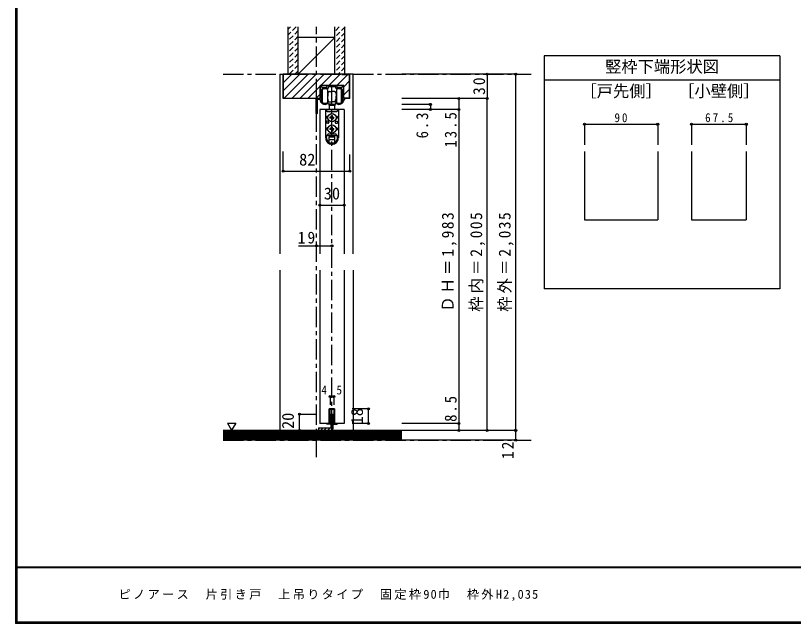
# Model space of a CAD drawing. Units: millimetres at full size, sheet at 1:5; details may follow other scales. Extents: x -973 to 977, y -718 to 696.
# Drawn here: x -973 to -17, y -701 to 46 of the extents above; entities that cross this region are included whole.
import ezdxf
from ezdxf.enums import TextEntityAlignment as Align

# ---------------------------------------------------------------- set-up
doc = ezdxf.new("R2010")
doc.units = ezdxf.units.MM
doc.header["$LTSCALE"] = 5
doc.header["$PDMODE"] = 32
doc.header["$PDSIZE"] = 2.5
doc.linetypes.add('CHAIN1', pattern=[8, 5, -1, 1, -1])
doc.linetypes.add('DASHED1', pattern=[1.8, 1.2, -0.6])
for name, color, linetype in [('0-0_補助線', 7, 'Continuous'), ('0-1_通り芯', 4, 'CHAIN1'), ('0-2_柱', 3, 'Continuous'), ('0-3_仕上げ', 2, 'Continuous'), ('0-4_枠', 3, 'Continuous'), ('0-6_扉', 6, 'Continuous'), ('0-7_金物', 7, 'Continuous'), ('0-A_文字', 3, 'Continuous'), ('0-B_寸法', 7, 'Continuous'), ('0-C_ハッチ', 4, 'DASHED1'), ('F-1_枠', 6, 'Continuous'), ('F-A_文字', 7, 'Continuous')]:
    doc.layers.add(name, color=color, linetype=linetype)
doc.styles.add('ＭＳ ゴシック', font='')
doc.styles.get('ＭＳ ゴシック').set_extended_font_data('MS Gothic')

msp = doc.modelspace()

# ---------------------------------------------------------------- linework, layer by layer
at = {"layer": '0-0_補助線', "color": 3}
for p, q in [((-323.145, -3), (-323.145, -289.507)), ((-33.145, -3), (-323.145, -3)), ((-33.145, -33), (-323.145, -33)), ((-183.478, -120.51), (-183.478, -204.525)), ((-74.513, -120.51), (-74.513, -204.525))]:
    msp.add_line(p, q, dxfattribs=at)
at = {"layer": '0-0_補助線', "color": 4}
for p, q in [((-273.478, -87.208), (-273.478, -112.469)), ((-273.478, -87.208), (-183.478, -87.208)), ((-183.478, -87.208), (-183.478, -112.469)), ((-142.013, -87.208), (-142.013, -112.469)), ((-142.013, -87.208), (-74.513, -87.208)), ((-74.513, -87.208), (-74.513, -112.469))]:
    msp.add_line(p, q, dxfattribs=at)
at = {"layer": '0-0_補助線', "color": 3}
for points in [[(-33.145, -3), (-33.145, -289.507), (-323.145, -289.507)], [(-273.478, -120.51), (-273.478, -204.525), (-183.478, -204.525)], [(-142.013, -120.51), (-142.013, -204.525), (-74.513, -204.525)]]:
    msp.add_lwpolyline(points, dxfattribs=at)
at = {"layer": '0-0_補助線'}
for p in [(-273.478, -87.208), (-183.478, -87.208), (-142.013, -87.208), (-74.513, -87.208)]:
    msp.add_point(p, dxfattribs=at)
at = {"layer": '0-1_通り芯'}
for p, q in [((-603.145, -496.489), (-603.145, 32.5)), ((-718.145, -25.5), (-339.145, -25.5)), ((-584.145, -463.5), (-584.145, -39.5)), ((-718.145, -475.5), (-339.145, -475.5))]:
    msp.add_line(p, q, dxfattribs=at)
at = {"layer": '0-2_柱', "color": 7}
msp.add_line((-580.645, 19.5), (-625.645, -25.5), dxfattribs=at)
at = {"layer": '0-2_柱'}
for p, q in [((-580.645, 19.5), (-625.645, 19.5)), ((-580.645, -25.5), (-625.645, -25.5))]:
    msp.add_line(p, q, dxfattribs=at)
at = {"layer": '0-3_仕上げ'}
for p, q in [((-638.145, -25.5), (-638.145, 32.5)), ((-625.645, -25.5), (-625.645, 32.5)), ((-580.645, -25.5), (-580.645, 32.5)), ((-568.145, -25.5), (-568.145, 32.5)), ((-498.145, -463.5), (-718.145, -463.5)), ((-498.145, -475.5), (-718.145, -475.5))]:
    msp.add_line(p, q, dxfattribs=at)
at = {"layer": '0-3_仕上げ', "color": 7}
for p, q in [((-498.145, -465), (-718.145, -465)), ((-498.145, -466.5), (-718.145, -466.5)), ((-498.145, -468), (-718.145, -468)), ((-498.145, -469.5), (-718.145, -469.5)), ((-498.145, -471), (-718.145, -471)), ((-498.145, -472.5), (-718.145, -472.5)), ((-498.145, -474), (-718.145, -474))]:
    msp.add_line(p, q, dxfattribs=at)
at = {"layer": '0-4_枠', "color": 4}
for p, q in [((-648.145, -25.5), (-648.145, -246.5)), ((-648.145, -25.5), (-644.145, -25.5)), ((-648.145, -266.5), (-648.145, -463.5)), ((-558.145, -266.5), (-558.145, -463.5))]:
    msp.add_line(p, q, dxfattribs=at)
at = {"layer": '0-4_枠'}
for p, q in [((-562.145, -25.5), (-644.145, -25.5)), ((-644.145, -55.5), (-644.145, -25.5)), ((-634.145, -26), (-643.645, -26)), ((-643.645, -55), (-643.645, -26)), ((-634.145, -26), (-634.145, -25.5)), ((-572.145, -26), (-572.145, -25.5)), ((-572.145, -26), (-562.645, -26)), ((-562.645, -55), (-562.645, -26)), ((-562.145, -55.5), (-562.145, -25.5)), ((-598.545, -55.5), (-598.545, -39.5)), ((-598.545, -55.5), (-644.145, -55.5)), ((-643.645, -55), (-598.545, -55)), ((-562.645, -55), (-569.745, -55)), ((-562.145, -55.5), (-569.745, -55.5))]:
    msp.add_line(p, q, dxfattribs=at)
at = {"layer": '0-4_枠', "color": 4}
msp.add_lwpolyline([(-558.145, -246.5), (-558.145, -25.5), (-562.145, -25.5)], dxfattribs=at)
at = {"layer": '0-4_枠'}
msp.add_lwpolyline([(-569.745, -55.5), (-569.745, -39.5), (-598.545, -39.5)], dxfattribs=at)
at = {"layer": '0-6_扉'}
for p, q in [((-569.145, -69), (-599.145, -69)), ((-599.145, -69), (-599.145, -246.5)), ((-569.145, -69), (-569.145, -246.5)), ((-599.145, -266.5), (-599.145, -455)), ((-569.145, -266.5), (-569.145, -455)), ((-580.895, -437), (-580.895, -455)), ((-587.395, -455), (-599.145, -455)), ((-569.145, -455), (-580.895, -455))]:
    msp.add_line(p, q, dxfattribs=at)
msp.add_lwpolyline([(-580.895, -437), (-587.395, -437), (-587.395, -455)], dxfattribs=at)
at = {"layer": '0-7_金物'}
for p, q in [((-598.145, -55.5), (-598.145, -40)), ((-597.645, -39.5), (-597.445, -39.5)), ((-596.945, -40), (-596.945, -41)), ((-596.945, -45), (-596.945, -59.123)), ((-596.445, -41.5), (-590.795, -41.5)), ((-595.745, -60.5), (-595.745, -44.5)), ((-589.095, -43), (-594.945, -43)), ((-590.295, -41), (-590.295, -40)), ((-589.795, -39.5), (-578.495, -39.5)), ((-589.745, -44.5), (-589.745, -52.5)), ((-588.795, -41.3), (-588.795, -42.7)), ((-587.645, -47), (-584.145, -47)), ((-580.645, -47), (-584.145, -47)), ((-579.495, -42.7), (-579.495, -41.3)), ((-573.345, -43), (-579.195, -43)), ((-578.545, -44.5), (-578.545, -52.5)), ((-577.995, -40), (-577.995, -41)), ((-577.495, -41.5), (-571.845, -41.5)), ((-572.545, -60.5), (-572.545, -44.5)), ((-571.345, -41), (-571.345, -40)), ((-571.345, -59.123), (-571.345, -45)), ((-570.845, -39.5), (-570.645, -39.5)), ((-603.745, -73.9), (-603.745, -55.7)), ((-603.545, -55.5), (-598.145, -55.5)), ((-602.545, -56.9), (-602.545, -73.9)), ((-598.145, -56.7), (-602.345, -56.7)), ((-598.145, -58.966), (-598.145, -56.7)), ((-589.745, -48.5), (-589.445, -48.5)), ((-589.745, -50), (-589.245, -50)), ((-589.745, -52.5), (-589.745, -60.5)), ((-589.745, -55), (-589.245, -55)), ((-589.745, -56.5), (-589.445, -56.5)), ((-589.245, -48.7), (-589.445, -48.5)), ((-589.445, -50), (-589.245, -49.8)), ((-589.245, -55.2), (-589.445, -55)), ((-589.245, -56.3), (-589.445, -56.5)), ((-589.245, -48.5), (-589.245, -52.5)), ((-589.145, -48.5), (-589.245, -48.5)), ((-589.245, -56.5), (-589.245, -52.5)), ((-589.145, -56.5), (-589.245, -56.5)), ((-588.645, -58.5), (-588.645, -57)), ((-579.645, -58.5), (-579.645, -57)), ((-579.145, -48.5), (-579.045, -48.5)), ((-579.145, -56.5), (-579.045, -56.5)), ((-579.045, -48.5), (-579.045, -52.5)), ((-579.045, -48.7), (-578.845, -48.5)), ((-578.845, -50), (-579.045, -49.8)), ((-578.545, -50), (-579.045, -50)), ((-579.045, -56.5), (-579.045, -52.5)), ((-579.045, -55.2), (-578.845, -55)), ((-578.545, -55), (-579.045, -55)), ((-579.045, -56.3), (-578.845, -56.5)), ((-578.545, -48.5), (-578.845, -48.5)), ((-578.545, -56.5), (-578.845, -56.5)), ((-578.545, -52.5), (-578.545, -60.5)), ((-589.645, -61), (-589.645, -61.257)), ((-588.145, -62.8), (-588.145, -63.8)), ((-580.145, -62.8), (-588.145, -62.8)), ((-588.145, -63.8), (-580.145, -63.8)), ((-587.645, -59.5), (-584.145, -59.5)), ((-584.145, -62.5), (-587.645, -62.5)), ((-587.145, -62.5), (-587.145, -62.8)), ((-587.145, -69), (-587.145, -63.8)), ((-580.645, -59.5), (-584.145, -59.5)), ((-584.145, -62.5), (-580.645, -62.5)), ((-581.145, -62.5), (-581.145, -62.8)), ((-581.145, -63.8), (-581.145, -69)), ((-580.145, -62.8), (-580.145, -63.8)), ((-578.645, -61.257), (-578.645, -61)), ((-592.044, -69), (-592.044, -103.9)), ((-592.001, -69), (-576.201, -69)), ((-591.044, -69), (-591.044, -70.5)), ((-590.044, -71.5), (-578.244, -71.5)), ((-577.244, -69), (-577.244, -70.5)), ((-576.244, -69), (-576.244, -103.9)), ((-589.801, -77), (-591.644, -79)), ((-590.544, -79), (-591.644, -79)), ((-591.044, -83.5), (-591.044, -86)), ((-589.044, -83.5), (-591.044, -83.5)), ((-589.044, -86), (-591.044, -86)), ((-588.044, -84.5), (-588.044, -85)), ((-584.664, -78.48), (-586.594, -78.514)), ((-586.594, -78.514), (-586.594, -79.486)), ((-584.664, -79.52), (-586.594, -79.486)), ((-584.664, -78.48), (-584.63, -76.55)), ((-584.664, -79.52), (-584.63, -81.45)), ((-583.658, -76.55), (-584.63, -76.55)), ((-584.63, -81.45), (-583.658, -81.45)), ((-583.624, -78.48), (-583.658, -76.55)), ((-583.624, -79.52), (-583.658, -81.45)), ((-583.624, -78.48), (-581.694, -78.514)), ((-583.624, -79.52), (-581.694, -79.486)), ((-581.694, -79.486), (-581.694, -78.514)), ((-580.244, -84.5), (-580.244, -85)), ((-579.244, -83.5), (-577.244, -83.5)), ((-579.244, -86), (-577.244, -86)), ((-578.487, -77), (-576.644, -79)), ((-577.744, -79), (-576.644, -79)), ((-577.244, -83.5), (-577.244, -86)), ((-589.801, -91), (-591.644, -93)), ((-590.544, -93), (-591.644, -93)), ((-584.664, -92.48), (-586.594, -92.514)), ((-586.594, -92.514), (-586.594, -93.486)), ((-584.664, -93.52), (-586.594, -93.486)), ((-584.664, -92.48), (-584.63, -90.55)), ((-584.664, -93.52), (-584.63, -95.45)), ((-583.658, -90.55), (-584.63, -90.55)), ((-584.63, -95.45), (-583.658, -95.45)), ((-583.624, -92.48), (-583.658, -90.55)), ((-583.624, -93.52), (-583.658, -95.45)), ((-583.624, -92.48), (-581.694, -92.514)), ((-583.624, -93.52), (-581.694, -93.486)), ((-581.694, -93.486), (-581.694, -92.514)), ((-578.487, -91), (-576.644, -93)), ((-577.744, -93), (-576.644, -93)), ((-591.044, -103.9), (-591.044, -101.5)), ((-590.544, -101), (-577.744, -101)), ((-588.544, -99), (-579.744, -99)), ((-587.644, -102.5), (-580.644, -102.5)), ((-587.644, -109.846), (-587.644, -102.5)), ((-580.644, -109.846), (-580.644, -102.5)), ((-577.244, -103.9), (-577.244, -101.5)), ((-587.644, -106), (-580.644, -106)), ((-587.172, -110.1), (-581.116, -110.1)), ((-587.395, -437), (-580.895, -437)), ((-581.895, -438), (-586.395, -438)), ((-586.395, -456), (-586.395, -438)), ((-581.895, -438), (-581.895, -456)), ((-580.895, -437), (-580.895, -455)), ((-586.395, -456), (-590.395, -456)), ((-581.895, -456), (-577.895, -456))]:
    msp.add_line(p, q, dxfattribs=at)
at = {"layer": '0-7_金物', "color": 3}
for p, q in [((-585.645, -443.5), (-585.645, -460.5)), ((-585.645, -443.5), (-582.645, -443.5)), ((-582.645, -460.5), (-582.645, -443.5)), ((-600.645, -460.5), (-585.645, -460.5)), ((-600.645, -460.5), (-600.645, -463.5)), ((-585.645, -463.5), (-600.645, -463.5))]:
    msp.add_line(p, q, dxfattribs=at)
at = {"layer": '0-7_金物'}
for points in [[(-579.795, -41), (-583.845, -41), (-584.145, -40.7), (-584.445, -41), (-588.495, -41)], [(-570.145, -40), (-570.145, -55.5), (-568.745, -55.5)], [(-568.745, -56.7), (-570.145, -56.7), (-570.145, -58.966)], [(-590.395, -456), (-590.395, -455), (-587.395, -455), (-587.395, -437)], [(-580.895, -455), (-577.895, -455), (-577.895, -456)]]:
    msp.add_lwpolyline(points, dxfattribs=at)
for centre in [(-584.144, -79), (-584.144, -93)]:
    msp.add_circle(centre, 5, dxfattribs=at)
for centre, radius, start, end in [((-597.645, -40), 0.5, 90, 180), ((-597.445, -40), 0.5, 360, 90), ((-596.445, -41), 0.5, 180, 270), ((-594.945, -45), 2, 90, 180), ((-592.745, -48.5), 5, 53.1301, 126.8699), ((-590.795, -41), 0.5, 270, 0), ((-589.795, -40), 0.5, 90, 180), ((-589.095, -42.7), 0.3, 270, 360), ((-588.495, -41.3), 0.3, 90, 180), ((-587.645, -48), 1, 90, 180), ((-580.645, -48), 1, 0, 90), ((-579.795, -41.3), 0.3, 0, 90), ((-579.195, -42.7), 0.3, 180, 270), ((-575.545, -48.5), 5, 53.1301, 126.8699), ((-578.495, -40), 0.5, 0, 90), ((-577.495, -41), 0.5, 180, 270), ((-573.345, -45), 2, 0, 90), ((-571.845, -41), 0.5, 270, 360), ((-570.845, -40), 0.5, 90, 180), ((-570.645, -40), 0.5, 0, 90), ((-603.545, -55.7), 0.2, 90, 180), ((-602.345, -56.9), 0.2, 90, 180), ((-589.145, -48), 0.5, 270, 0), ((-589.145, -57), 0.5, 0, 90), ((-579.145, -48), 0.5, 180, 270), ((-579.145, -57), 0.5, 90, 180), ((-568.745, -56.1), 0.6, 270, 90), ((-596.145, -58.966), 2, 180, 215.95057), ((-592.745, -56.5), 6.2, 215.95057, 293.81884), ((-596.645, -59.123), 0.3, 180, 213.92311), ((-592.745, -56.5), 5, 213.92311, 301.89079), ((-592.745, -56.5), 5, 233.1301, 306.8699), ((-590.645, -61.257), 1, 293.81884, 0), ((-589.945, -61), 0.3, 360, 121.89079), ((-590.645, -61.5), 2, 0, 63.25632), ((-587.645, -58.5), 1, 180, 270), ((-587.645, -61.5), 1, 180, 270), ((-580.645, -58.5), 1, 270, 0), ((-580.645, -61.5), 1, 270, 0), ((-577.645, -61.5), 2, 116.74368, 180), ((-578.345, -61), 0.3, 58.10921, 180), ((-577.645, -61.257), 1, 180, 246.18116), ((-575.545, -56.5), 5, 233.1301, 306.8699), ((-575.545, -56.5), 5, 238.10921, 326.07689), ((-575.545, -56.5), 6.2, 246.18116, 324.04943), ((-571.645, -59.123), 0.3, 326.07689, 360), ((-572.145, -58.966), 2, 324.04943, 360), ((-603.145, -73.9), 0.6, 180, 0), ((-590.044, -70.5), 1, 180, 270), ((-578.244, -70.5), 1, 270, 0), ((-584.144, -79), 6.4, 167.82427, 198.20996), ((-589.044, -84.5), 1, 0, 90), ((-589.044, -85), 1, 270, 0), ((-579.244, -84.5), 1, 90, 180), ((-579.244, -85), 1, 180, 270), ((-584.144, -79), 6.4, 341.79004, 12.17573), ((-584.144, -93), 6.4, 167.82427, 198.20996), ((-584.144, -93), 6.4, 341.79004, 12.17573), ((-584.144, -104.1), 7.9, 180, 0), ((-590.544, -101.5), 0.5, 90, 180), ((-584.144, -103.9), 6.9, 180, 0), ((-590.544, -100), 1, 270, 0), ((-588.544, -100), 1, 90, 180), ((-579.744, -100), 1, 0, 90), ((-577.744, -100), 1, 180, 270), ((-577.744, -101.5), 0.5, 0, 90)]:
    msp.add_arc(centre, radius, start, end, dxfattribs=at)
at = {"layer": '0-7_金物', "color": 3}
msp.add_arc((-585.645, -460.5), 3, 270, 0, dxfattribs=at)
at = {"layer": '0-A_文字', "color": 7}
for p, q in [((-712.58, -454.686), (-702.58, -454.686)), ((-712.58, -454.686), (-707.58, -463.347)), ((-702.58, -454.686), (-707.58, -463.347))]:
    msp.add_line(p, q, dxfattribs=at)
at = {"layer": '0-B_寸法', "color": 4}
for p, q in [((-358.145, -25.5), (-498.145, -25.5)), ((-393.145, -25.5), (-393.145, -55.5)), ((-358.145, -463.5), (-358.145, -25.5)), ((-393.145, -55.5), (-498.145, -55.5)), ((-428.145, -55.5), (-428.145, -69)), ((-393.145, -460.5), (-393.145, -55.5)), ((-463.145, -62.7), (-498.145, -62.7)), ((-463.145, -62.7), (-463.145, -69)), ((-428.145, -69), (-498.145, -69)), ((-644.145, -144.804), (-644.145, -120.746)), ((-562.145, -144.804), (-562.145, -124.246)), ((-644.145, -144.804), (-562.145, -144.804)), ((-599.145, -186.5), (-569.145, -186.5)), ((-625.145, -236.5), (-584.145, -236.5)), ((-586.395, -422), (-581.895, -422)), ((-586.395, -422), (-586.395, -432)), ((-581.895, -422), (-581.895, -432)), ((-539.145, -437), (-559.145, -437)), ((-539.145, -455), (-539.145, -437)), ((-624.145, -463.5), (-624.145, -443.5)), ((-624.145, -443.5), (-604.145, -443.5)), ((-539.145, -455), (-559.145, -455)), ((-428.145, -455), (-428.145, -463.5)), ((-624.145, -463.5), (-604.145, -463.5)), ((-358.145, -463.5), (-498.145, -463.5)), ((-393.145, -463.5), (-393.145, -460.5)), ((-358.145, -475.5), (-358.145, -463.5)), ((-358.145, -475.5), (-498.145, -475.5))]:
    msp.add_line(p, q, dxfattribs=at)
msp.add_lwpolyline([(-428.145, -69), (-428.145, -455), (-498.145, -455)], dxfattribs=at)
at = {"layer": '0-B_寸法'}
for p in [(-393.145, -25.5), (-358.145, -25.5), (-428.145, -55.5), (-393.145, -55.5), (-463.145, -62.7), (-463.145, -69), (-428.145, -69), (-644.145, -144.804), (-562.145, -144.804), (-599.145, -186.5), (-569.145, -186.5), (-603.145, -236.5), (-584.145, -236.5), (-586.395, -422), (-581.895, -422), (-539.145, -437), (-624.145, -443.5), (-539.145, -455), (-428.145, -455), (-624.145, -463.5), (-428.145, -463.5), (-393.145, -463.5), (-358.145, -463.5), (-358.145, -475.5)]:
    msp.add_point(p, dxfattribs=at)
at = {"layer": '0-C_ハッチ'}
for p, q in [((-628.248, 32.5), (-638.145, 22.603)), ((-635.319, 32.5), (-638.145, 29.674)), ((-568.04, 32.5), (-580.645, 19.895)), ((-575.111, 32.5), (-580.645, 26.966)), ((-625.645, 28.032), (-638.145, 15.532)), ((-625.645, 20.961), (-638.145, 8.461)), ((-568.145, 25.324), (-580.645, 12.824)), ((-625.645, 13.89), (-638.145, 1.39)), ((-568.145, 18.253), (-580.645, 5.753)), ((-568.145, 11.182), (-580.645, -1.318)), ((-625.645, 6.819), (-638.145, -5.681)), ((-568.145, 4.111), (-580.645, -8.389)), ((-625.645, -0.252), (-638.145, -12.752)), ((-625.645, -7.323), (-638.145, -19.823)), ((-568.145, -2.96), (-580.645, -15.46)), ((-625.645, -14.394), (-636.751, -25.5)), ((-568.145, -10.031), (-580.645, -22.531)), ((-568.145, -17.102), (-576.543, -25.5)), ((-625.645, -21.465), (-629.68, -25.5)), ((-568.145, -24.173), (-569.472, -25.5))]:
    msp.add_line(p, q, dxfattribs=at)
at = {"layer": '0-C_ハッチ', "linetype": 'Continuous'}
for p, q in [((-643.645, -35.771), (-633.374, -25.5)), ((-643.645, -45.671), (-623.474, -25.5)), ((-643.075, -55), (-613.575, -25.5)), ((-633.175, -55), (-603.675, -25.5)), ((-623.276, -55), (-593.776, -25.5)), ((-597.876, -39.5), (-583.876, -25.5)), ((-587.977, -39.5), (-573.977, -25.5)), ((-578.077, -39.5), (-564.577, -26)), ((-569.745, -41.067), (-562.645, -33.967)), ((-613.376, -55), (-598.545, -40.169)), ((-569.745, -50.967), (-562.645, -43.867)), ((-603.477, -55), (-598.545, -50.068)), ((-562.645, -53.766), (-563.879, -55)), ((-585.645, -446.982), (-582.645, -443.982)), ((-585.645, -451.225), (-582.645, -448.225)), ((-585.645, -455.468), (-582.645, -452.468)), ((-585.645, -459.71), (-582.645, -456.71)), ((-600.645, -461.982), (-599.163, -460.5)), ((-597.92, -463.5), (-594.92, -460.5)), ((-593.677, -463.5), (-590.677, -460.5)), ((-589.435, -463.5), (-586.435, -460.5)), ((-585.151, -463.459), (-582.685, -460.993))]:
    msp.add_line(p, q, dxfattribs=at)
at = {"layer": 'F-1_枠'}
for p, q in [((-973.347, 695.833), (-973.347, -700.833)), ((-972.514, 695.833), (-972.514, -700.833)), ((-971.68, 695.833), (-971.68, -700.833)), ((976.653, -631.667), (-973.347, -631.667)), ((976.653, -632.5), (-973.347, -632.5)), ((976.653, -699.167), (-973.347, -699.167)), ((976.653, -700), (-973.347, -700)), ((976.653, -700.833), (-973.347, -700.833))]:
    msp.add_line(p, q, dxfattribs=at)

# ---------------------------------------------------------------- texts
at = {"layer": '0-0_補助線', "style": 'ＭＳ ゴシック'}
for s, p in [('竪枠下端形状図', (-248.145, -28)), ('［戸先側］', (-278.478, -58)), ('［小壁側］', (-158.263, -58))]:
    msp.add_text(s, height=14.66, dxfattribs=at).set_placement(p, align=Align.BOTTOM_LEFT)
at = {"layer": '0-0_補助線', "char_height": 11, "attachment_point": 7, "style": 'ＭＳ ゴシック'}
for s, insert in [('\\T1.36;\\W0.9;90', (-236.603, -84.708)), ('\\T1.38;\\W0.9;67.5', (-125.138, -84.708))]:
    msp.add_mtext(s, dxfattribs=dict(at, insert=insert))
at = {"layer": '0-B_寸法', "style": 'ＭＳ ゴシック'}
for s, p in [('82', (-624.501, -142.304)), ('30', (-594.145, -184))]:
    msp.add_text(s, height=14.66, dxfattribs=at).set_placement(p, align=Align.BOTTOM_LEFT)
for s, p in [('18', (-541.645, -456)), ('20', (-626.645, -461.707))]:
    msp.add_text(s, height=14.66, rotation=90, dxfattribs=at).set_placement(p, align=Align.BOTTOM_LEFT)
at = {"layer": '0-B_寸法', "char_height": 14.66, "attachment_point": 7, "rotation": 90, "style": 'ＭＳ ゴシック'}
for s, insert in [('\\T1.27;\\W0.95;30', (-395.645, -51.125)), ('\\T1.27;\\W0.9;6.3', (-465.645, -104.5)), ('\\T1.28;\\W0.9;13.5', (-430.645, -115.75)), ('\\T1.19;\\W0.95;ＤＨ＝1,983', (-430.645, -317.75)), ('\\T1.19;\\W0.95;枠内＝2,005', (-395.645, -317.75)), ('\\T1.19;\\W0.95;枠外＝2,035', (-360.645, -317.75)), ('\\T1.27;\\W0.9;8.5', (-430.645, -453)), ('\\T1.27;\\W0.95;12', (-360.645, -498.75))]:
    msp.add_mtext(s, dxfattribs=dict(at, insert=insert))
at = {"layer": '0-B_寸法', "attachment_point": 7, "style": 'ＭＳ ゴシック'}
for s, insert, char_height in [('\\T1.27;\\W0.95;19', (-626.27, -234), 14.66), ('\\T1.38;\\W0.9;4.5', (-597.145, -419.5), 11)]:
    msp.add_mtext(s, dxfattribs=dict(at, insert=insert, char_height=char_height))
at = {"layer": 'F-A_文字', "insert": (-846.68, -673.333), "char_height": 11, "attachment_point": 7, "style": 'ＭＳ ゴシック'}
msp.add_mtext('\\T1.19;ピノアース\u3000片引き戸\u3000上吊りタイプ\u3000固定枠90巾\u3000枠外H2,035', dxfattribs=at)

doc.saveas('drawing.dxf')
